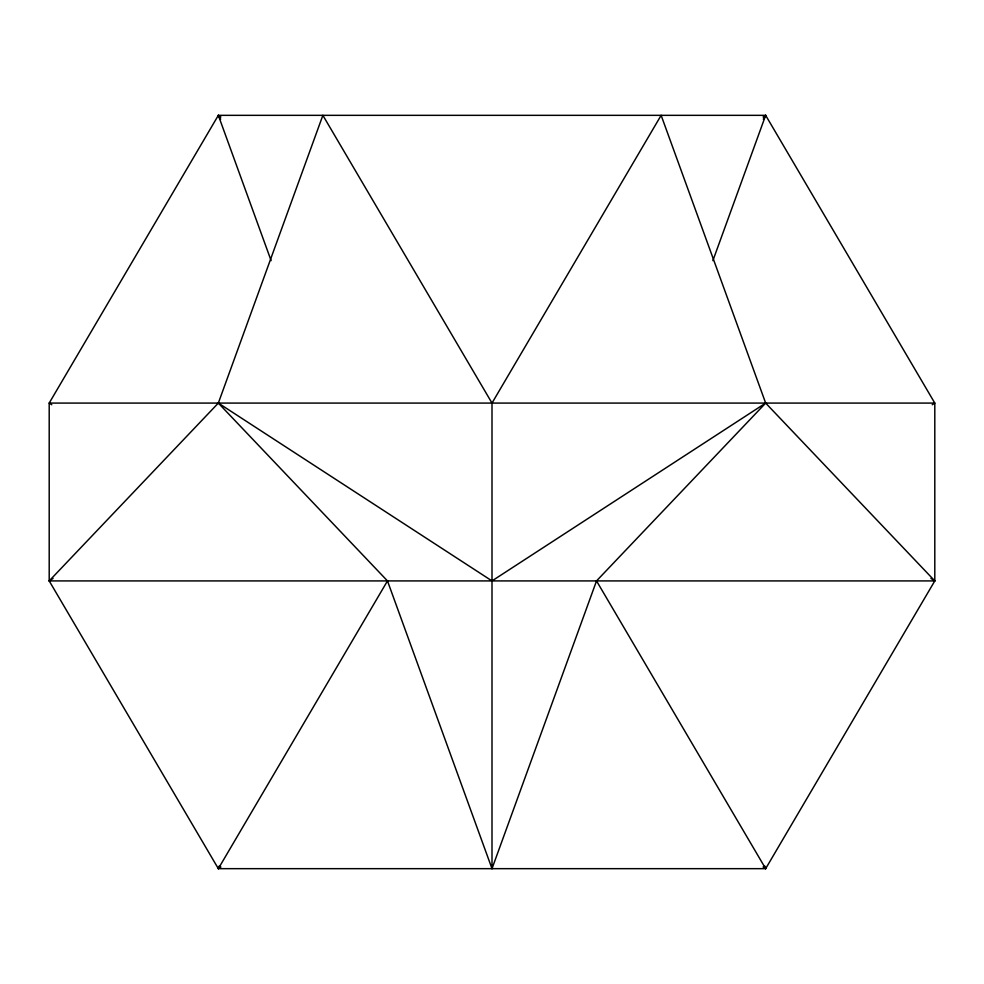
<?xml version="1.0" encoding="UTF-8"?>
<svg xmlns="http://www.w3.org/2000/svg" width="984" height="984" viewBox="0 0 984 984"><rect width="100%" height="100%" fill="white"/><g stroke="black" fill="none" stroke-linecap="round" stroke-linejoin="round"><path stroke-width="1.48" d="M492 868.663L596.525 580.917L765.663 403.083L492 580.917L218.337 403.083L49.2 580.917L934.8 580.917L934.8 403.083L765.663 115.337L218.337 115.337L49.2 403.083L49.2 580.917L218.337 868.663L765.663 868.663L934.8 580.917L765.663 403.083L661.137 115.325L492 403.083L492 868.663L387.475 580.917L218.337 403.083L322.863 115.325L492 403.083M220.908 867.002L218.337 868.663L219.383 865.785M712.883 260.649L765.663 115.337L763.092 116.998M218.337 868.663L387.475 580.917M763.338 119.285L765.663 115.337M49.2 580.917L53.05 578.42M932.229 404.756L934.8 403.083L49.2 403.083L51.771 404.756M271.117 260.649L218.337 115.337L220.908 116.998M930.95 578.42L934.8 580.917M763.092 867.002L765.663 868.663L764.617 865.797M596.525 580.917L765.663 868.663M218.337 115.337L220.662 119.285"/></g></svg>
